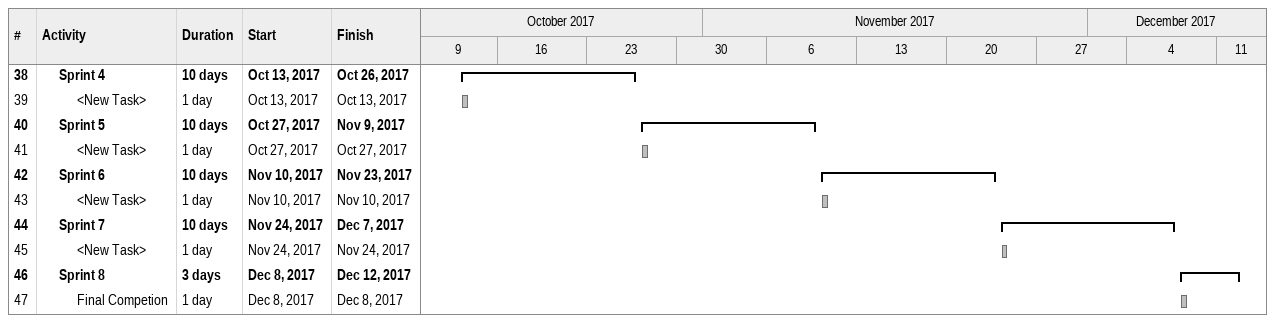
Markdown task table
| ID | Level | Task | Duration | Start | Finish |
|---|---|---|---|---|---|
| 38 | 2 | **Sprint 4** | 10d | 2017-10-13 | 2017-10-26 |
| 39 | 3 | <New Task> | 1d | 2017-10-13 | 2017-10-13 |
| 40 | 2 | **Sprint 5** | 10d | 2017-10-27 | 2017-11-09 |
| 41 | 3 | <New Task> | 1d | 2017-10-27 | 2017-10-27 |
| 42 | 2 | **Sprint 6** | 10d | 2017-11-10 | 2017-11-23 |
| 43 | 3 | <New Task> | 1d | 2017-11-10 | 2017-11-10 |
| 44 | 2 | **Sprint 7** | 10d | 2017-11-24 | 2017-12-07 |
| 45 | 3 | <New Task> | 1d | 2017-11-24 | 2017-11-24 |
| 46 | 2 | **Sprint 8** | 3d | 2017-12-08 | 2017-12-12 |
| 47 | 3 | Final Competion | 1d | 2017-12-08 | 2017-12-08 |
